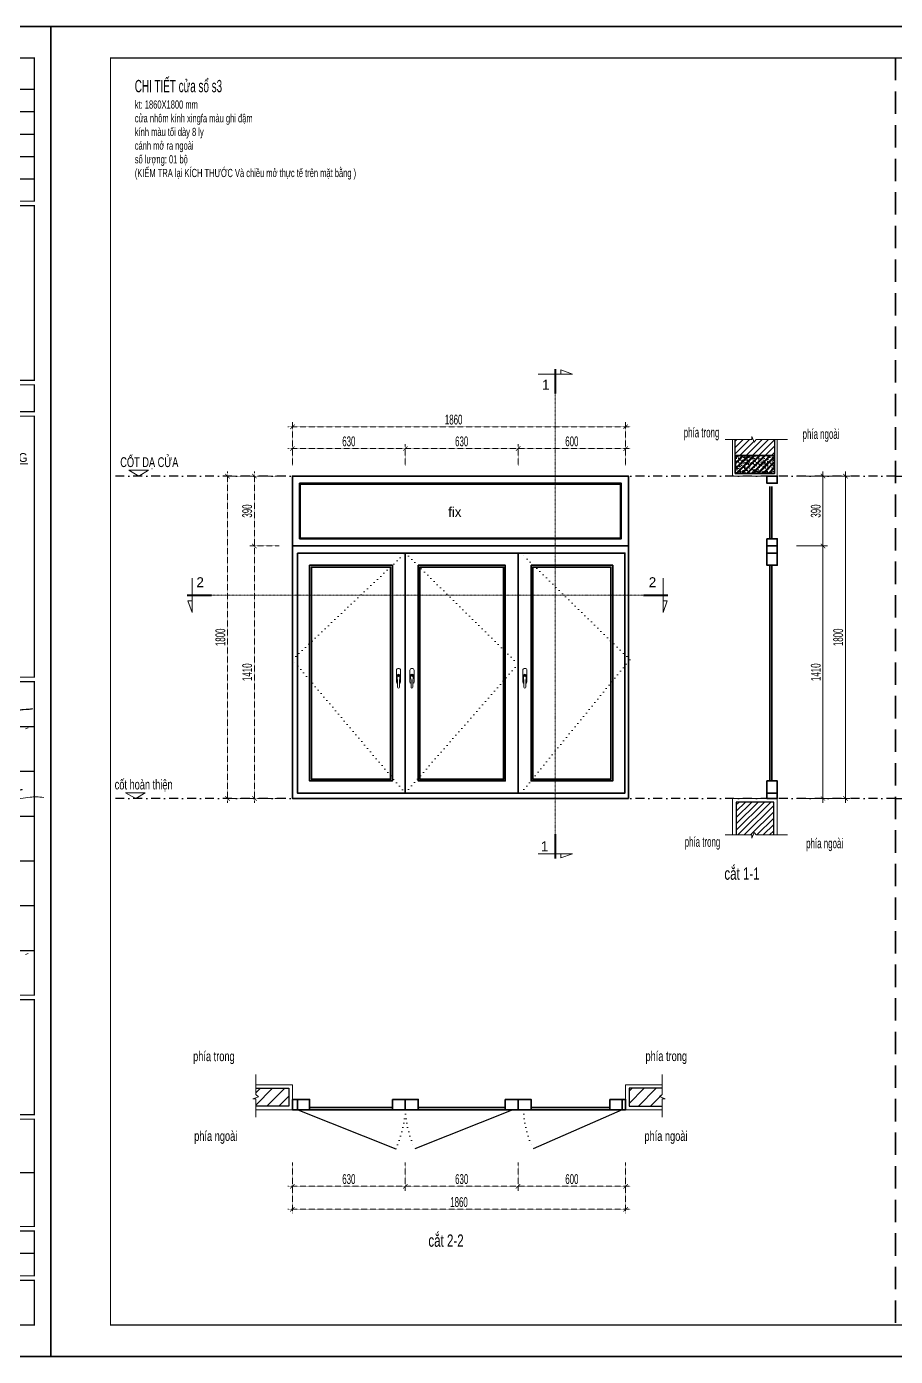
# Model space of a CAD drawing. Header units: inches. Extents: x 274208 to 641690, y -81912 to 129129.
# Drawn here: x 538337 to 543187, y 19702 to 27127 of the extents above; entities that cross this region are included whole.
import ezdxf
from ezdxf.enums import TextEntityAlignment as Align

# ---------------------------------------------------------------- set-up
doc = ezdxf.new("R2010")
doc.units = ezdxf.units.IN
doc.header["$MEASUREMENT"] = 0
doc.header["$PDMODE"] = 3
for name, pattern in [('ACAD_ISO03W100', [30, 12, -18]), ('DASHDOT', [1, 0.5, -0.25, 0, -0.25]), ('DOT', [0.25, 0, -0.25]), ('HIDDEN', [0.375, 0.25, -0.125])]:
    doc.linetypes.add(name, pattern=pattern)
for name, color, linetype, lineweight in [('01.Cut', 255, 'Continuous', 35), ('04.Khuat', 250, 'HIDDEN', 18), ('05.Text', 253, 'Continuous', 18), ('06.betong', 2, 'Continuous', 35), ('08.Dim', 156, 'Continuous', 15), ('09.Hatch', 250, 'Continuous', 5), ('10.Text', 254, 'Continuous', 18), ('11.Khung bo', 32, 'Continuous', 50), ('12.Khung', 36, 'Continuous', 25), ('AUDIT_I_160217234026-0', 7, 'Continuous', 5), ('CA.cat 30', 30, 'Continuous', 35), ('CA.thay 145', 145, 'Continuous', 18), ('CCA - TUONG', 7, 'Continuous', 35), ('Kinh', 5, 'Continuous', 35), ('nep', 9, 'Continuous', 15), ('wall', 4, 'Continuous', 9)]:
    doc.layers.add(name, color=color, linetype=linetype, lineweight=lineweight)
doc.layers.add('Tpl_Bound', color=1, linetype='Continuous', plot=False)
doc.layers.add('TRUC', color=250, linetype='DASHDOT')
doc.styles.add('TT5_Text Dim', font='hoatbif.shx', dxfattribs={"width": 0.6})
doc.styles.add('VnAvantH', font='')
doc.styles.get('VnAvantH').set_extended_font_data('.VnAvantH')
doc.dimstyles.new('TT5_Dim 1-25', dxfattribs={"dimscale": 25, "dimtxt": 2.2, "dimasz": 1, "dimexe": 1, "dimexo": 0, "dimgap": 0.5, "dimtad": 1, "dimdec": 0, "dimzin": 0, "dimdsep": 46, "dimtxsty": 'TT5_Text Dim', "dimblk": 'ARCHTICK', "dimcen": 0, "dimdle": 1, "dimclrd": 256, "dimclre": 256, "dimclrt": 1, "dimadec": 0, "dimazin": 0, "dimtfac": 0.015, "dimtdec": 0, "dimtix": 1, "dimtmove": 2, "dimatfit": 3, "dimldrblk": 'DOT', "dimfxl": 1, "dimtolj": 1, "dimtzin": 0, "dimlwd": -1, "dimlwe": -1, "dimarcsym": 1})

# ---------------------------------------------------------------- blocks, each defined once
blk = doc.blocks.new('100')
at = {"layer": '05.Text', "color": 1}
for points in [[(1901016, -931923), (1901073, -931902), (1901073, -931902)], [(1901016, -936961), (1901073, -936940), (1901073, -936940)]]:
    blk.add_lwpolyline(points, dxfattribs=at)
blk.add_arc((1901175, -931477), 3.2, 294.4268, 78.1554, dxfattribs=at)
for points, knots in [([(1899973, -931202), (1899967, -931200), (1899954, -931196), (1899938, -931203), (1899921, -931213), (1899904, -931232), (1899888, -931254), (1899873, -931280), (1899858, -931304), (1899845, -931331), (1899823, -931367), (1899803, -931414), (1899787, -931444), (1899771, -931483), (1899770, -931436), (1899785, -931413), (1899815, -931393), (1899836, -931391), (1899852, -931395), (1899861, -931406), (1899863, -931422), (1899859, -931447), (1899853, -931471), (1899843, -931498), (1899835, -931518), (1899808, -931572), (1899849, -931495), (1899866, -931465), (1899879, -931439), (1899894, -931428), (1899907, -931427), (1899911, -931438), (1899910, -931450), (1899905, -931465), (1899898, -931484), (1899890, -931509), (1899883, -931532), (1899866, -931581), (1899892, -931515), (1899904, -931486), (1899917, -931461), (1899934, -931439), (1899958, -931433), (1899972, -931447), (1899973, -931464), (1899969, -931478), (1899965, -931493), (1899957, -931508), (1899946, -931551), (1899963, -931503), (1899974, -931480), (1899983, -931445), (1900000, -931421), (1900020, -931411), (1900038, -931414), (1900044, -931426), (1900043, -931438), (1900042, -931451), (1900040, -931464), (1900037, -931478), (1900033, -931488), (1900029, -931500), (1900023, -931514), (1900006, -931554), (1900039, -931496), (1900053, -931468), (1900076, -931426), (1900096, -931405), (1900119, -931393), (1900136, -931407), (1900135, -931429), (1900129, -931452), (1900118, -931473), (1900113, -931491), (1900104, -931504), (1900098, -931513), (1900083, -931522), (1900083, -931497), (1900082, -931479), (1900087, -931447), (1900090, -931412), (1900108, -931364), (1900141, -931301), (1900188, -931216), (1900258, -931142), (1900329, -931084), (1900391, -931029), (1900463, -930996), (1900528, -930964), (1900585, -930952), (1900634, -930954), (1900661, -930993), (1900653, -931044), (1900623, -931100), (1900584, -931174), (1900522, -931236), (1900461, -931308), (1900391, -931375), (1900300, -931445), (1900213, -931523), (1900118, -931599), (1900022, -931665), (1899919, -931736), (1899859, -931775), (1899777, -931844), (1899852, -931830), (1899893, -931817), (1899948, -931795), (1900035, -931760), (1900144, -931709), (1900291, -931663), (1900444, -931614), (1900591, -931565), (1900725, -931540), (1900843, -931517), (1900958, -931495), (1901071, -931492), (1901141, -931484), (1901176, -931480)], [0, 0, 0, 0, 19.742736, 37.133711, 51.551109, 77.355177, 111.043228, 134.8749, 168.044937, 195.531963, 223.83206, 296.579604, 334.006538, 354.862187, 374.114917, 422.887411, 452.068937, 474.719362, 486.70833, 499.788035, 516.471079, 533.408581, 573.712401, 591.872122, 617.766461, 649.305708, 711.400313, 744.882204, 779.031282, 791.720508, 801.10504, 810.905666, 823.841208, 837.146436, 855.839349, 886.372303, 913.743024, 937.882632, 993.135332, 1012.578644, 1046.559001, 1074.358066, 1094.38071, 1111.558876, 1125.489315, 1142.037403, 1155.384571, 1170.812574, 1201.849995, 1226.568972, 1266.374313, 1298.841021, 1330.027806, 1350.1848, 1365.448368, 1376.030322, 1387.990701, 1400.504845, 1415.805625, 1427.557431, 1441.212789, 1450.201596, 1464.583471, 1494.495999, 1521.199494, 1587.987784, 1627.792367, 1655.66996, 1679.533207, 1692.164413, 1714.474488, 1740.036894, 1764.968925, 1782.60841, 1796.472323, 1809.830826, 1819.292283, 1836.233739, 1857.253702, 1884.806496, 1928.743175, 1964.457309, 2034.976788, 2144.109914, 2252.814524, 2339.891273, 2418.018128, 2499.388796, 2576.721957, 2632.226097, 2677.858721, 2710.777511, 2760.683591, 2822.385174, 2904.062327, 3008.271093, 3084.765208, 3187.609521, 3297.787944, 3427.826967, 3540.554364, 3658.919114, 3783.110455, 3891.383702, 3938.835148, 3988.246142, 4029.992376, 4088.279873, 4157.519033, 4314.85278, 4446.156677, 4620.795453, 4796.781347, 4910.081883, 5030.401018, 5157.390076, 5260.768552, 5368.159844, 5368.159844, 5368.159844, 5368.159844]), ([(1899807, -931830), (1899808, -931830), (1899809, -931830), (1899811, -931830), (1899812, -931830), (1899815, -931830), (1899816, -931830), (1899821, -931829), (1899824, -931829), (1899831, -931827), (1899835, -931827), (1899842, -931825), (1899845, -931825), (1899855, -931822), (1899860, -931821), (1899870, -931818), (1899875, -931816), (1899882, -931814), (1899884, -931813), (1899893, -931810), (1899900, -931807), (1899913, -931802), (1899920, -931800), (1899931, -931795), (1899935, -931793), (1899943, -931790), (1899946, -931789), (1899953, -931786), (1899956, -931785), (1899966, -931781), (1899972, -931778), (1899985, -931773), (1899991, -931771), (1900002, -931766), (1900006, -931765), (1900015, -931761), (1900019, -931759), (1900032, -931754), (1900040, -931750), (1900066, -931739), (1900083, -931731), (1900108, -931721), (1900116, -931717), (1900131, -931711), (1900137, -931709), (1900149, -931704), (1900154, -931702), (1900165, -931698), (1900170, -931696), (1900186, -931691), (1900197, -931687), (1900229, -931676), (1900250, -931670), (1900281, -931660), (1900290, -931657), (1900310, -931651), (1900319, -931647), (1900348, -931638), (1900367, -931632), (1900397, -931622), (1900407, -931619), (1900427, -931612), (1900437, -931609), (1900456, -931603), (1900465, -931600), (1900494, -931591), (1900513, -931584), (1900541, -931576), (1900550, -931573), (1900570, -931567), (1900581, -931565), (1900597, -931560), (1900603, -931559), (1900622, -931554), (1900634, -931551), (1900659, -931546), (1900671, -931544), (1900692, -931540), (1900701, -931538), (1900716, -931535), (1900723, -931534), (1900737, -931531), (1900744, -931530), (1900765, -931526), (1900779, -931523), (1900801, -931519), (1900809, -931518), (1900825, -931514), (1900833, -931513), (1900855, -931509), (1900870, -931506), (1900892, -931502), (1900900, -931501), (1900923, -931497), (1900939, -931494), (1900958, -931492), (1900962, -931492), (1900971, -931491), (1900975, -931490), (1900987, -931489), (1900995, -931489), (1901020, -931487), (1901037, -931486), (1901058, -931485), (1901063, -931485), (1901074, -931484), (1901080, -931484), (1901093, -931483), (1901099, -931482), (1901118, -931480), (1901130, -931479), (1901154, -931477), (1901165, -931475), (1901176, -931474)], [20.328887, 20.328887, 20.328887, 20.328887, 20.34966, 20.34966, 20.370433, 20.370433, 20.391207, 20.391207, 20.434161, 20.434161, 20.477115, 20.477115, 20.520069, 20.520069, 20.602897, 20.602897, 20.685725, 20.685725, 20.73073, 20.73073, 20.841809, 20.841809, 20.952889, 20.952889, 21.022543, 21.022543, 21.07671, 21.07671, 21.130876, 21.130876, 21.239209, 21.239209, 21.346164, 21.346164, 21.41774, 21.41774, 21.489317, 21.489317, 21.632469, 21.632469, 21.918775, 21.918775, 22.055033, 22.055033, 22.161922, 22.161922, 22.248189, 22.248189, 22.334455, 22.334455, 22.506988, 22.506988, 22.852054, 22.852054, 23.007369, 23.007369, 23.162684, 23.162684, 23.473314, 23.473314, 23.645655, 23.645655, 23.799507, 23.799507, 23.953358, 23.953358, 24.261061, 24.261061, 24.408804, 24.408804, 24.575973, 24.575973, 24.672801, 24.672801, 24.866458, 24.866458, 25.060115, 25.060115, 25.196763, 25.196763, 25.305273, 25.305273, 25.413783, 25.413783, 25.630804, 25.630804, 25.76457, 25.76457, 25.881574, 25.881574, 26.112213, 26.112213, 26.23287, 26.23287, 26.474182, 26.474182, 26.537592, 26.537592, 26.601002, 26.601002, 26.727823, 26.727823, 26.981464, 26.981464, 27.056988, 27.056988, 27.154575, 27.154575, 27.252161, 27.252161, 27.447334, 27.447334, 27.617006, 27.617006, 27.617006, 27.617006]), ([(1900027, -933500), (1900028, -933495), (1900029, -933475), (1900010, -933522), (1900041, -933557), (1900095, -933511), (1900154, -933461), (1900222, -933393), (1900280, -933312), (1900318, -933248), (1900355, -933202), (1900345, -933163), (1900297, -933190), (1900265, -933226), (1900221, -933280), (1900168, -933361), (1900108, -933445), (1900075, -933539), (1900057, -933597), (1900065, -933630), (1900077, -933654), (1900123, -933629), (1900176, -933586), (1900391, -933344), (1900537, -933217), (1900787, -932865), (1900665, -932986), (1900598, -933094), (1900494, -933261), (1900413, -933391), (1900396, -933454), (1900395, -933492), (1900470, -933407), (1900493, -933365), (1900645, -933168), (1900543, -933294), (1900513, -933336), (1900502, -933367), (1900498, -933393), (1900534, -933398), (1900569, -933370), (1900603, -933334), (1900678, -933245), (1900567, -933315), (1900453, -933362), (1900586, -933347), (1900655, -933323), (1900766, -933306), (1900830, -933287), (1900975, -933278), (1900875, -933295), (1900785, -933350), (1900604, -933442), (1900351, -933549), (1899955, -933689), (1899652, -933774), (1899240, -933977), (1899913, -933722), (1900222, -933624), (1900688, -933511), (1901024, -933457), (1901268, -933437), (1901368, -933451), (1901426, -933459)], [0, 0, 0, 0, 13.001549, 45.182046, 75.147666, 135.108377, 209.641321, 330.219786, 413.431736, 506.039568, 562.398795, 572.463919, 614.687261, 666.540181, 742.379066, 813.202468, 960.332922, 1047.085289, 1116.051756, 1131.302675, 1149.586427, 1184.79628, 1250.847983, 1377.568732, 2101.569807, 2168.068812, 2267.843813, 2387.363722, 2649.028258, 2817.08725, 2833.831444, 2854.618351, 2901.709158, 3027.903615, 3176.185809, 3269.626432, 3330.368571, 3346.796885, 3372.809813, 3391.190007, 3437.370987, 3499.325704, 3566.136718, 3664.560559, 3739.363206, 3816.79641, 3907.070556, 4014.590981, 4111.202593, 4196.764677, 4225.616608, 4342.07839, 4556.167365, 4806.734713, 5180.847788, 5782.871818, 5867.791252, 6344.624172, 6742.186194, 7236.015034, 7661.393477, 7790.355718, 7964.394921, 7964.394921, 7964.394921, 7964.394921])]:
    blk.add_open_spline(points, degree=3, knots=knots, dxfattribs=at)
at = {"layer": '11.Khung bo', "const_width": 26.7}
for points in [[(1860913, -945240), (1860913, -916940), (1896063, -916940), (1896063, -945240)], [(1896213, -920140), (1896213, -916940), (1901213, -916940), (1901213, -920140)], [(1896213, -924140), (1901213, -924140), (1901213, -920240), (1896213, -920240)], [(1896213, -924840), (1901213, -924840), (1901213, -924240), (1896213, -924240)], [(1896213, -930771), (1901213, -930771), (1901213, -924940), (1896213, -924940)], [(1896213, -937871), (1901213, -937871), (1901213, -930871), (1896213, -930871)], [(1896213, -940540), (1901213, -940540), (1901213, -937971), (1896213, -937971)], [(1896213, -943040), (1901213, -943040), (1901213, -940640), (1896213, -940640)], [(1896213, -944140), (1901213, -944140), (1901213, -943140), (1896213, -943140)], [(1896213, -945240), (1901213, -945240), (1901213, -944240), (1896213, -944240)]]:
    blk.add_lwpolyline(points, close=True, dxfattribs=at)
at = {"layer": '12.Khung'}
for p, q in [((1896213, -917640), (1901213, -917640)), ((1896213, -918140), (1901213, -918140)), ((1896213, -918640), (1901213, -918640)), ((1896213, -919140), (1901213, -919140)), ((1896213, -919640), (1901213, -919640)), ((1896213, -931871), (1901213, -931871)), ((1896213, -932871), (1901213, -932871)), ((1896213, -933871), (1901213, -933871)), ((1896213, -934871), (1901213, -934871)), ((1896213, -935871), (1901213, -935871)), ((1896213, -936871), (1901213, -936871)), ((1901213, -941840), (1896213, -941840)), ((1901213, -943640), (1896213, -943640))]:
    blk.add_line(p, q, dxfattribs=at)
at = {"layer": '12.Khung', "color": 1}
blk.add_lwpolyline([(1901579, -945940), (1901579, -916240), (1859580, -916240), (1859580, -945940)], close=True, dxfattribs=at)
at = {"layer": '05.Text', "style": 'VnAvantH'}
blk.add_text('%%Uc«ng ty cp thiÕt kÕ vµ thi c«ng', height=198, dxfattribs=at).set_placement((1898711, -925964), align=Align.CENTER)
blk = doc.blocks.new('vet cat')
at = {"layer": 'CA.cat 30', "const_width": 50}
blk.add_lwpolyline([(-82592, -188552), (-81976, -188552)], dxfattribs=at)
at = {"layer": 'CA.thay 145'}
blk.add_line((-82574, -188411), (-82469, -188411), dxfattribs=at)
blk.add_lwpolyline([(-82469, -188983), (-82469, -188122), (-82574, -188411)], dxfattribs=at)
blk = doc.blocks.new('_ARCHTICK')
at = {"color": 0, "linetype": 'ByBlock', "const_width": 0.15}
blk.add_lwpolyline([(-0.5, -0.5), (0.5, 0.5)], dxfattribs=at)
blk = doc.blocks.new('*D974')
at = {"layer": '08.Dim', "linetype": 'HIDDEN', "transparency": 16777216}
for p, q in [((539795.6, 24771.1), (540475.6, 24771.1)), ((539820.6, 24674.7), (539820.6, 24796.1)), ((540450.6, 24674.7), (540450.6, 24796.1))]:
    blk.add_line(p, q, dxfattribs=at)
at = {"layer": 'Defpoints', "color": 0, "linetype": 'HIDDEN', "transparency": 16777216}
for p in [(540450.6, 24771.1), (539820.6, 24674.7), (540450.6, 24674.7)]:
    blk.add_point(p, dxfattribs=at)
at = {"layer": '08.Dim', "linetype": 'HIDDEN', "transparency": 16777216, "xscale": 25, "yscale": 25, "zscale": 25, "rotation": 180}
blk.add_blockref('_ARCHTICK', (539820.6, 24771.1), dxfattribs=at)
at = {"layer": '08.Dim', "linetype": 'HIDDEN', "transparency": 16777216, "xscale": 25, "yscale": 25, "zscale": 25}
blk.add_blockref('_ARCHTICK', (540450.6, 24771.1), dxfattribs=at)
at = {"layer": '08.Dim', "color": 1, "linetype": 'HIDDEN', "transparency": 16777216, "insert": (540135.6, 24811.1), "char_height": 55, "attachment_point": 5, "style": 'TT5_Text Dim'}
blk.add_mtext('\\A1;630', dxfattribs=at)
blk = doc.blocks.new('_DOT')
at = {"color": 1, "linetype": 'ByBlock'}
blk.add_line((-0.5, 0), (-1, 0), dxfattribs=at)
at = {"color": 1, "linetype": 'ByBlock', "const_width": 0.5}
blk.add_lwpolyline([(-0.25, 0, 1), (0.25, 0, 1)], format="xyb", close=True, dxfattribs=at)
blk = doc.blocks.new('*D975')
at = {"layer": '08.Dim', "linetype": 'HIDDEN', "transparency": 16777216}
for p, q in [((540425.6, 24771.1), (541105.6, 24771.1)), ((540450.6, 24674.7), (540450.6, 24796.1)), ((541080.6, 24674.7), (541080.6, 24796.1))]:
    blk.add_line(p, q, dxfattribs=at)
at = {"layer": 'Defpoints', "color": 0, "linetype": 'HIDDEN', "transparency": 16777216}
for p in [(541080.6, 24771.1), (540450.6, 24674.7), (541080.6, 24674.7)]:
    blk.add_point(p, dxfattribs=at)
at = {"layer": '08.Dim', "linetype": 'HIDDEN', "transparency": 16777216, "xscale": 25, "yscale": 25, "zscale": 25, "rotation": 180}
blk.add_blockref('_ARCHTICK', (540450.6, 24771.1), dxfattribs=at)
at = {"layer": '08.Dim', "linetype": 'HIDDEN', "transparency": 16777216, "xscale": 25, "yscale": 25, "zscale": 25}
blk.add_blockref('_ARCHTICK', (541080.6, 24771.1), dxfattribs=at)
at = {"layer": '08.Dim', "color": 1, "linetype": 'HIDDEN', "transparency": 16777216, "insert": (540765.6, 24811.1), "char_height": 55, "attachment_point": 5, "style": 'TT5_Text Dim'}
blk.add_mtext('\\A1;630', dxfattribs=at)
blk = doc.blocks.new('*D976')
at = {"layer": '08.Dim', "linetype": 'HIDDEN', "transparency": 16777216}
for p, q in [((539795.6, 24892.8), (541705.6, 24892.8)), ((539820.6, 24674.7), (539820.6, 24917.8)), ((541680.6, 24674.7), (541680.6, 24917.8))]:
    blk.add_line(p, q, dxfattribs=at)
at = {"layer": 'Defpoints', "color": 0, "linetype": 'HIDDEN', "transparency": 16777216}
for p in [(541680.6, 24892.8), (539820.6, 24674.7), (541680.6, 24674.7)]:
    blk.add_point(p, dxfattribs=at)
at = {"layer": '08.Dim', "linetype": 'HIDDEN', "transparency": 16777216, "xscale": 25, "yscale": 25, "zscale": 25, "rotation": 180}
blk.add_blockref('_ARCHTICK', (539820.6, 24892.8), dxfattribs=at)
at = {"layer": '08.Dim', "linetype": 'HIDDEN', "transparency": 16777216, "xscale": 25, "yscale": 25, "zscale": 25}
blk.add_blockref('_ARCHTICK', (541680.6, 24892.8), dxfattribs=at)
at = {"layer": '08.Dim', "color": 1, "linetype": 'HIDDEN', "transparency": 16777216, "insert": (540720.6, 24932.8), "char_height": 55, "attachment_point": 5, "style": 'TT5_Text Dim'}
blk.add_mtext('\\A1;1860', dxfattribs=at)
blk = doc.blocks.new('*D977')
at = {"layer": '08.Dim', "linetype": 'HIDDEN', "transparency": 16777216}
for p, q in [((539746.3, 24617.3), (539583.3, 24617.3)), ((539608.3, 24642.3), (539608.3, 24202.3)), ((539746.3, 24227.3), (539583.3, 24227.3))]:
    blk.add_line(p, q, dxfattribs=at)
at = {"layer": 'Defpoints', "color": 0, "linetype": 'HIDDEN', "transparency": 16777216}
for p in [(539746.3, 24617.3), (539608.3, 24227.3), (539746.3, 24227.3)]:
    blk.add_point(p, dxfattribs=at)
at = {"layer": '08.Dim', "linetype": 'HIDDEN', "transparency": 16777216, "xscale": 25, "yscale": 25, "zscale": 25}
for p, rotation in [((539608.3, 24617.3), 90), ((539608.3, 24227.3), 270)]:
    blk.add_blockref('_ARCHTICK', p, dxfattribs=dict(at, rotation=rotation))
at = {"layer": '08.Dim', "color": 1, "linetype": 'HIDDEN', "transparency": 16777216, "insert": (539568.3, 24422.3), "char_height": 55, "attachment_point": 5, "rotation": 90, "style": 'TT5_Text Dim'}
blk.add_mtext('\\A1;390', dxfattribs=at)
blk = doc.blocks.new('*D978')
at = {"layer": '08.Dim', "linetype": 'HIDDEN', "transparency": 16777216}
for p, q in [((539746.3, 24227.3), (539583.3, 24227.3)), ((539608.3, 24252.3), (539608.3, 22792.4)), ((539746.3, 22817.4), (539583.3, 22817.4))]:
    blk.add_line(p, q, dxfattribs=at)
at = {"layer": 'Defpoints', "color": 0, "linetype": 'HIDDEN', "transparency": 16777216}
for p in [(539746.3, 24227.3), (539608.3, 22817.4), (539746.3, 22817.4)]:
    blk.add_point(p, dxfattribs=at)
at = {"layer": '08.Dim', "linetype": 'HIDDEN', "transparency": 16777216, "xscale": 25, "yscale": 25, "zscale": 25}
for p, rotation in [((539608.3, 24227.3), 90), ((539608.3, 22817.4), 270)]:
    blk.add_blockref('_ARCHTICK', p, dxfattribs=dict(at, rotation=rotation))
at = {"layer": '08.Dim', "color": 1, "linetype": 'HIDDEN', "transparency": 16777216, "insert": (539568.3, 23522.4), "char_height": 55, "attachment_point": 5, "rotation": 90, "style": 'TT5_Text Dim'}
blk.add_mtext('\\A1;1410', dxfattribs=at)
blk = doc.blocks.new('*D979')
at = {"layer": '08.Dim', "linetype": 'HIDDEN', "transparency": 16777216}
for p, q in [((539746.3, 24617.3), (539433.7, 24617.3)), ((539458.7, 24642.3), (539458.7, 22792.4)), ((539746.3, 22817.4), (539433.7, 22817.4))]:
    blk.add_line(p, q, dxfattribs=at)
at = {"layer": 'Defpoints', "color": 0, "linetype": 'HIDDEN', "transparency": 16777216}
for p in [(539746.3, 24617.3), (539458.7, 22817.4), (539746.3, 22817.4)]:
    blk.add_point(p, dxfattribs=at)
at = {"layer": '08.Dim', "linetype": 'HIDDEN', "transparency": 16777216, "xscale": 25, "yscale": 25, "zscale": 25}
for p, rotation in [((539458.7, 24617.3), 90), ((539458.7, 22817.4), 270)]:
    blk.add_blockref('_ARCHTICK', p, dxfattribs=dict(at, rotation=rotation))
at = {"layer": '08.Dim', "color": 1, "linetype": 'HIDDEN', "transparency": 16777216, "insert": (539418.7, 23717.4), "char_height": 55, "attachment_point": 5, "rotation": 90, "style": 'TT5_Text Dim'}
blk.add_mtext('\\A1;1800', dxfattribs=at)
blk = doc.blocks.new('*D980')
at = {"layer": '08.Dim', "linetype": 'HIDDEN', "transparency": 16777216}
for p, q in [((541055.6, 24771.1), (541705.6, 24771.1)), ((541080.6, 24674.7), (541080.6, 24796.1)), ((541680.6, 24674.7), (541680.6, 24796.1))]:
    blk.add_line(p, q, dxfattribs=at)
at = {"layer": 'Defpoints', "color": 0, "linetype": 'HIDDEN', "transparency": 16777216}
for p in [(541680.6, 24771.1), (541080.6, 24674.7), (541680.6, 24674.7)]:
    blk.add_point(p, dxfattribs=at)
at = {"layer": '08.Dim', "linetype": 'HIDDEN', "transparency": 16777216, "xscale": 25, "yscale": 25, "zscale": 25, "rotation": 180}
blk.add_blockref('_ARCHTICK', (541080.6, 24771.1), dxfattribs=at)
at = {"layer": '08.Dim', "linetype": 'HIDDEN', "transparency": 16777216, "xscale": 25, "yscale": 25, "zscale": 25}
blk.add_blockref('_ARCHTICK', (541680.6, 24771.1), dxfattribs=at)
at = {"layer": '08.Dim', "color": 1, "linetype": 'HIDDEN', "transparency": 16777216, "insert": (541380.6, 24811.1), "char_height": 55, "attachment_point": 5, "style": 'TT5_Text Dim'}
blk.add_mtext('\\A1;600', dxfattribs=at)
blk = doc.blocks.new('*D981')
at = {"layer": '08.Dim', "transparency": 16777216}
for p, q in [((542635, 24617.3), (542807.4, 24617.3)), ((542782.4, 24642.3), (542782.4, 24202.3)), ((542635, 24227.3), (542807.4, 24227.3))]:
    blk.add_line(p, q, dxfattribs=at)
at = {"layer": 'Defpoints', "color": 0, "transparency": 16777216}
for p in [(542635, 24617.3), (542635, 24227.3), (542782.4, 24227.3)]:
    blk.add_point(p, dxfattribs=at)
at = {"layer": '08.Dim', "transparency": 16777216, "xscale": 25, "yscale": 25, "zscale": 25}
for p, rotation in [((542782.4, 24617.3), 90), ((542782.4, 24227.3), 270)]:
    blk.add_blockref('_ARCHTICK', p, dxfattribs=dict(at, rotation=rotation))
at = {"layer": '08.Dim', "color": 1, "transparency": 16777216, "insert": (542742.4, 24422.3), "char_height": 55, "attachment_point": 5, "rotation": 90, "style": 'TT5_Text Dim'}
blk.add_mtext('\\A1;390', dxfattribs=at)
blk = doc.blocks.new('*D982')
at = {"layer": '08.Dim', "transparency": 16777216}
for p, q in [((542635, 24227.3), (542807.4, 24227.3)), ((542782.4, 24252.3), (542782.4, 22792.4)), ((542635, 22817.4), (542807.4, 22817.4))]:
    blk.add_line(p, q, dxfattribs=at)
at = {"layer": 'Defpoints', "color": 0, "transparency": 16777216}
for p in [(542635, 24227.3), (542635, 22817.4), (542782.4, 22817.4)]:
    blk.add_point(p, dxfattribs=at)
at = {"layer": '08.Dim', "transparency": 16777216, "xscale": 25, "yscale": 25, "zscale": 25}
for p, rotation in [((542782.4, 24227.3), 90), ((542782.4, 22817.4), 270)]:
    blk.add_blockref('_ARCHTICK', p, dxfattribs=dict(at, rotation=rotation))
at = {"layer": '08.Dim', "color": 1, "transparency": 16777216, "insert": (542742.4, 23522.4), "char_height": 55, "attachment_point": 5, "rotation": 90, "style": 'TT5_Text Dim'}
blk.add_mtext('\\A1;1410', dxfattribs=at)
blk = doc.blocks.new('*D983')
at = {"layer": '08.Dim', "transparency": 16777216}
for p, q in [((542635, 24617.3), (542932.4, 24617.3)), ((542907.4, 24642.3), (542907.4, 22792.4)), ((542635, 22817.4), (542932.4, 22817.4))]:
    blk.add_line(p, q, dxfattribs=at)
at = {"layer": 'Defpoints', "color": 0, "transparency": 16777216}
for p in [(542635, 24617.3), (542635, 22817.4), (542907.4, 22817.4)]:
    blk.add_point(p, dxfattribs=at)
at = {"layer": '08.Dim', "transparency": 16777216, "xscale": 25, "yscale": 25, "zscale": 25}
for p, rotation in [((542907.4, 24617.3), 90), ((542907.4, 22817.4), 270)]:
    blk.add_blockref('_ARCHTICK', p, dxfattribs=dict(at, rotation=rotation))
at = {"layer": '08.Dim', "color": 1, "transparency": 16777216, "insert": (542867.4, 23717.4), "char_height": 55, "attachment_point": 5, "rotation": 90, "style": 'TT5_Text Dim'}
blk.add_mtext('\\A1;1800', dxfattribs=at)
blk = doc.blocks.new('*D984')
at = {"layer": '08.Dim', "linetype": 'HIDDEN', "transparency": 16777216}
for p, q in [((539820.6, 20784.2), (539820.6, 20627)), ((540450.6, 20784.2), (540450.6, 20627)), ((539795.6, 20652), (540475.6, 20652))]:
    blk.add_line(p, q, dxfattribs=at)
at = {"layer": 'Defpoints', "color": 0, "linetype": 'HIDDEN', "transparency": 16777216}
for p in [(539820.6, 20784.2), (540450.6, 20784.2), (540450.6, 20652)]:
    blk.add_point(p, dxfattribs=at)
at = {"layer": '08.Dim', "linetype": 'HIDDEN', "transparency": 16777216, "xscale": 25, "yscale": 25, "zscale": 25, "rotation": 180}
blk.add_blockref('_ARCHTICK', (539820.6, 20652), dxfattribs=at)
at = {"layer": '08.Dim', "linetype": 'HIDDEN', "transparency": 16777216, "xscale": 25, "yscale": 25, "zscale": 25}
blk.add_blockref('_ARCHTICK', (540450.6, 20652), dxfattribs=at)
at = {"layer": '08.Dim', "color": 1, "linetype": 'HIDDEN', "transparency": 16777216, "insert": (540135.6, 20692), "char_height": 55, "attachment_point": 5, "style": 'TT5_Text Dim'}
blk.add_mtext('\\A1;630', dxfattribs=at)
blk = doc.blocks.new('*D985')
at = {"layer": '08.Dim', "linetype": 'HIDDEN', "transparency": 16777216}
for p, q in [((540450.6, 20784.2), (540450.6, 20627)), ((541080.6, 20784.2), (541080.6, 20627)), ((540425.6, 20652), (541105.6, 20652))]:
    blk.add_line(p, q, dxfattribs=at)
at = {"layer": 'Defpoints', "color": 0, "linetype": 'HIDDEN', "transparency": 16777216}
for p in [(540450.6, 20784.2), (541080.6, 20784.2), (541080.6, 20652)]:
    blk.add_point(p, dxfattribs=at)
at = {"layer": '08.Dim', "linetype": 'HIDDEN', "transparency": 16777216, "xscale": 25, "yscale": 25, "zscale": 25, "rotation": 180}
blk.add_blockref('_ARCHTICK', (540450.6, 20652), dxfattribs=at)
at = {"layer": '08.Dim', "linetype": 'HIDDEN', "transparency": 16777216, "xscale": 25, "yscale": 25, "zscale": 25}
blk.add_blockref('_ARCHTICK', (541080.6, 20652), dxfattribs=at)
at = {"layer": '08.Dim', "color": 1, "linetype": 'HIDDEN', "transparency": 16777216, "insert": (540765.6, 20692), "char_height": 55, "attachment_point": 5, "style": 'TT5_Text Dim'}
blk.add_mtext('\\A1;630', dxfattribs=at)
blk = doc.blocks.new('*D986')
at = {"layer": '08.Dim', "linetype": 'HIDDEN', "transparency": 16777216}
for p, q in [((541080.6, 20784.2), (541080.6, 20627)), ((541680.6, 20784.2), (541680.6, 20627)), ((541055.6, 20652), (541705.6, 20652))]:
    blk.add_line(p, q, dxfattribs=at)
at = {"layer": 'Defpoints', "color": 0, "linetype": 'HIDDEN', "transparency": 16777216}
for p in [(541080.6, 20784.2), (541680.6, 20784.2), (541680.6, 20652)]:
    blk.add_point(p, dxfattribs=at)
at = {"layer": '08.Dim', "linetype": 'HIDDEN', "transparency": 16777216, "xscale": 25, "yscale": 25, "zscale": 25, "rotation": 180}
blk.add_blockref('_ARCHTICK', (541080.6, 20652), dxfattribs=at)
at = {"layer": '08.Dim', "linetype": 'HIDDEN', "transparency": 16777216, "xscale": 25, "yscale": 25, "zscale": 25}
blk.add_blockref('_ARCHTICK', (541680.6, 20652), dxfattribs=at)
at = {"layer": '08.Dim', "color": 1, "linetype": 'HIDDEN', "transparency": 16777216, "insert": (541380.6, 20692), "char_height": 55, "attachment_point": 5, "style": 'TT5_Text Dim'}
blk.add_mtext('\\A1;600', dxfattribs=at)
blk = doc.blocks.new('*D987')
at = {"layer": '08.Dim', "linetype": 'HIDDEN', "transparency": 16777216}
for p, q in [((539820.6, 20784.2), (539820.6, 20498.7)), ((541680.6, 20784.2), (541680.6, 20498.7)), ((539795.6, 20523.7), (541705.6, 20523.7))]:
    blk.add_line(p, q, dxfattribs=at)
at = {"layer": 'Defpoints', "color": 0, "linetype": 'HIDDEN', "transparency": 16777216}
for p in [(539820.6, 20784.2), (541680.6, 20784.2), (541680.6, 20523.7)]:
    blk.add_point(p, dxfattribs=at)
at = {"layer": '08.Dim', "linetype": 'HIDDEN', "transparency": 16777216, "xscale": 25, "yscale": 25, "zscale": 25, "rotation": 180}
blk.add_blockref('_ARCHTICK', (539820.6, 20523.7), dxfattribs=at)
at = {"layer": '08.Dim', "linetype": 'HIDDEN', "transparency": 16777216, "xscale": 25, "yscale": 25, "zscale": 25}
blk.add_blockref('_ARCHTICK', (541680.6, 20523.7), dxfattribs=at)
at = {"layer": '08.Dim', "color": 1, "linetype": 'HIDDEN', "transparency": 16777216, "insert": (540750.6, 20563.7), "char_height": 55, "attachment_point": 5, "style": 'TT5_Text Dim'}
blk.add_mtext('\\A1;1860', dxfattribs=at)

msp = doc.modelspace()

# ---------------------------------------------------------------- hatches: boundary and pattern name
at = {"layer": '09.Hatch', "ltscale": 0.5}
h = msp.add_hatch(dxfattribs=at)
h.set_pattern_fill('ANSI31', color=256, scale=200, angle=90, style=0)
h.set_pattern_definition([(225, (543092.075, 30384.427), (-17.67767, 17.67767), [])])
h.paths.add_polyline_path([(542292.4, 24732.3), (542292.4, 24821.1), (542385.9, 24821.1), (542385.9, 24839), (542398.3, 24806.7), (542410.1, 24821.1), (542512.4, 24821.1), (542512.4, 24732.3)])
at = {"layer": '09.Hatch'}
h = msp.add_hatch(dxfattribs=at)
h.set_pattern_fill('BTONG1', color=256, scale=5, double=1, pattern_type=2)
h.set_pattern_definition([(50, (331668.66, 138952.37), (35.863009, -3.1376067), [3.75, -41.25]), (355, (331668.66, 138952.37), (-6.9375667, 37.6096067), [3, -33]), (100.4514, (331671.65, 138952.11), (28.925469, 34.471977), [3.1870095, -35.0571056]), (46.1842, (331668.66, 138962.37), (53.3620524, -8.275951), [5.625, -61.875]), (96.6356, (331673.107, 138961.68), (46.733135, 48.705894), [4.780514, -52.58565]), (351.1842, (331668.66, 138962.37), (46.733097, 48.70593), [4.5, -49.5]), (21, (331673.66, 138959.87), (29.8453526, -20.1309445), [3.75, -41.25]), (326, (331673.66, 138959.87), (12.1657666, 36.257502), [3, -33]), (71.4514, (331676.147, 138958.193), (42.0111314, 16.126525), [3.1870095, -35.0571056]), (37.5, (331668.66, 138952.37), (0.6079928, 16.6446927), [0, -32.6, 0, -33.5, 0, -33.125]), (7.5, (331668.66, 138952.37), (13.1534769, 19.7205856), [0, -19.1, 0, -31.85, 0, -12.625]), (327.5, (331657.51, 138952.37), (26.6911218, -1.1277436), [0, -12.5, 0, -39, 0, -51.75]), (317.5, (331652.51, 138952.37), (29.1593085, 5.0052491), [0, -16.25, 0, -25.9, 0, -36.75]), (45, (331668.66, 138952.37), (-15.0260191, 15.0260191), []), (45, (331668.66, 138958.495), (-15.0260191, 15.0260191), [])])
h.paths.add_polyline_path([(542292.4, 24632.3), (542512.4, 24632.3), (542512.4, 24732.3), (542292.4, 24732.3)])
at = {"layer": '09.Hatch', "ltscale": 0.5}
h = msp.add_hatch(dxfattribs=at)
h.set_pattern_fill('ANSI31', color=256, scale=200, angle=90, style=0)
h.set_pattern_definition([(225, (543092.075, 30364.137), (-17.67767, 17.67767), [])])
h.paths.add_polyline_path([(542297.4, 22797.4), (542297.4, 22613.6), (542385.9, 22613.6), (542385.9, 22595.7), (542398.3, 22628), (542410.1, 22613.6), (542507.4, 22613.6), (542507.4, 22797.4)])
at = {"layer": '09.Hatch'}
h = msp.add_hatch(dxfattribs=at)
h.set_pattern_fill('ANSI31,_O', color=256, scale=15)
h.set_pattern_definition([(45, (390177.933, 193541.707), (-33.67596, 33.67596), [])])
h.paths.add_polyline_path([(539800.6, 21099.2), (539616.9, 21099.2), (539616.9, 21187.7), (539599, 21187.7), (539631.3, 21200), (539616.9, 21211.9), (539616.9, 21199.2), (539800.6, 21199.2)])
h = msp.add_hatch(dxfattribs=at)
h.set_pattern_fill('ANSI31,_O', color=256, scale=15)
h.set_pattern_definition([(45, (390837.933, 193541.707), (-33.67596, 33.67596), [])])
h.paths.add_polyline_path([(541700.6, 21099.2), (541884.4, 21099.2), (541884.4, 21187.7), (541902.3, 21187.7), (541870, 21200), (541884.4, 21211.9), (541884.4, 21199.2), (541700.6, 21199.2)])

# ---------------------------------------------------------------- linework, layer by layer
for p, q in [((539850.6, 21079.2), (540397.5, 20861.1)), ((541050.6, 21079.2), (540503.8, 20861.1)), ((541660.6, 21079.2), (541163.8, 20861.1))]:
    msp.add_line(p, q)
at = {"layer": '01.Cut'}
for p, q in [((540450.6, 24187.3), (540450.6, 22847.4)), ((541676.6, 24187.3), (541676.6, 22847.4))]:
    msp.add_line(p, q, dxfattribs=at)
for points in [[(539820.6, 24227.3), (541696.6, 24227.3), (541696.6, 24617.3), (539820.6, 24617.3)], [(539860.6, 24267.3), (541656.6, 24267.3), (541656.6, 24577.3), (539860.6, 24577.3)], [(542469.4, 24617.3), (542527.4, 24617.3), (542527.4, 24577.3), (542469.4, 24577.3)], [(539820.6, 24227.3), (541696.6, 24227.3), (541696.6, 22817.4), (539820.6, 22817.4)], [(542469.4, 24267.3), (542527.4, 24267.3), (542527.4, 24227.3), (542469.4, 24227.3)], [(542469.4, 24227.3), (542527.4, 24227.3), (542527.4, 24187.3), (542469.4, 24187.3)], [(539848.6, 24187.3), (541080.6, 24187.3), (541080.6, 22847.4), (539848.6, 22847.4)], [(541080.6, 24187.3), (541676.6, 24187.3), (541676.6, 22847.4), (541080.6, 22847.4)], [(542469.4, 24187.3), (542527.4, 24187.3), (542527.4, 24119.3), (542469.4, 24119.3)], [(539916.6, 24119.3), (540378.6, 24119.3), (540378.6, 22915.4), (539916.6, 22915.4)], [(540522.6, 24119.3), (541008.7, 24119.3), (541008.7, 22915.4), (540522.6, 22915.4)], [(541152.6, 24119.3), (541608.6, 24119.3), (541608.6, 22915.4), (541152.6, 22915.4)], [(542469.4, 22915.4), (542527.4, 22915.4), (542527.4, 22847.4), (542469.4, 22847.4)], [(542469.4, 22847.4), (542527.4, 22847.4), (542527.4, 22817.4), (542469.4, 22817.4)], [(539820.6, 21137.2), (539848.6, 21137.2), (539848.6, 21079.2), (539820.6, 21079.2)], [(539848.6, 21137.2), (539916.6, 21137.2), (539916.6, 21079.2), (539848.6, 21079.2)], [(540378.6, 21137.2), (540450.6, 21137.2), (540450.6, 21079.2), (540378.6, 21079.2)], [(540450.6, 21137.2), (540522.6, 21137.2), (540522.6, 21079.2), (540450.6, 21079.2)], [(541008.7, 21137.2), (541080.6, 21137.2), (541080.6, 21079.2), (541008.7, 21079.2)], [(541080.6, 21137.2), (541152.6, 21137.2), (541152.6, 21079.2), (541080.6, 21079.2)], [(541592.6, 21137.2), (541660.6, 21137.2), (541660.6, 21079.2), (541592.6, 21079.2)], [(541660.6, 21137.2), (541680.6, 21137.2), (541680.6, 21079.2), (541660.6, 21079.2)]]:
    msp.add_lwpolyline(points, close=True, dxfattribs=at)
at = {"layer": '04.Khuat', "linetype": 'DOT', "ltscale": 100}
for p, q in [((539820.6, 23592.4), (540450.6, 24187.3)), ((540450.6, 24187.3), (541080.6, 23567.4)), ((541704.6, 23592.4), (541096.6, 24187.3)), ((540450.6, 22847.4), (539820.6, 23592.4)), ((541080.6, 23567.4), (540450.6, 22847.4)), ((541096.6, 22847.4), (541704.6, 23592.4))]:
    msp.add_line(p, q, dxfattribs=at)
for centre, start, end in [((539870.8, 21105), 335.1485, 357.44689), ((541030.4, 21105), 182.55311, 204.8515), ((541690.4, 21105), 182.55311, 204.8515)]:
    msp.add_arc(centre, 580.4, start, end, dxfattribs=at)
at = {"layer": '05.Text'}
msp.add_lwpolyline([(538963.1, 24617.3), (539016.9, 24649.8), (538906.8, 24649.8)], close=True, dxfattribs=at)
at = {"layer": '06.betong'}
msp.add_lwpolyline([(542292.4, 24632.3), (542512.4, 24632.3), (542512.4, 24732.3), (542292.4, 24732.3)], close=True, dxfattribs=at)
at = {"layer": '08.Dim'}
for points in [[(539863.6, 24270.3), (541653.6, 24270.3), (541653.6, 24574.3), (539863.6, 24574.3)], [(539866.6, 24273.3), (541650.6, 24273.3), (541650.6, 24571.3), (539866.6, 24571.3)], [(539924.6, 24111.3), (540370.6, 24111.3), (540370.6, 22923.4), (539924.6, 22923.4)], [(539928.6, 24107.3), (540366.6, 24107.3), (540366.6, 22927.4), (539928.6, 22927.4)], [(540530.6, 24111.3), (541000.7, 24111.3), (541000.7, 22923.4), (540530.6, 22923.4)], [(540534.6, 24107.3), (540996.7, 24107.3), (540996.7, 22927.4), (540534.6, 22927.4)], [(541160.6, 24111.3), (541600.6, 24111.3), (541600.6, 22923.4), (541160.6, 22923.4)], [(541164.6, 24107.3), (541596.6, 24107.3), (541596.6, 22927.4), (541164.6, 22927.4)]]:
    msp.add_lwpolyline(points, close=True, dxfattribs=at)
at = {"layer": 'AUDIT_I_160217234026-0'}
msp.add_lwpolyline([(538945.7, 22817.4), (538999.5, 22849.9), (538889.4, 22849.9)], close=True, dxfattribs=at)
at = {"layer": 'CA.thay 145', "color": 1, "linetype": 'ACAD_ISO03W100', "ltscale": 0.005}
for p, q in [((541287.7, 25078), (541287.7, 22600.1)), ((541800, 23951.9), (539349.7, 23951.9))]:
    msp.add_line(p, q, dxfattribs=at)
at = {"layer": 'CCA - TUONG', "color": 6, "linetype": 'HIDDEN', "ltscale": 500}
msp.add_lwpolyline([(543186.5, 26952.3), (543186.5, 19877.4)], dxfattribs=at)
at = {"layer": 'Kinh', "ltscale": 0.5}
for p, q in [((542485.4, 24560.3), (542485.4, 24267.3)), ((542497.4, 24560.3), (542497.4, 24267.3)), ((542485.4, 24119.3), (542485.4, 22915.4)), ((542497.4, 24119.3), (542497.4, 22915.4)), ((540378.6, 21091.2), (539916.6, 21091.2)), ((540522.6, 21091.2), (541008.7, 21091.2)), ((541592.6, 21091.2), (541152.6, 21091.2)), ((540378.6, 21079.2), (539916.6, 21079.2)), ((540522.6, 21079.2), (541008.7, 21079.2)), ((541592.6, 21079.2), (541152.6, 21079.2))]:
    msp.add_line(p, q, dxfattribs=at)
at = {"layer": 'nep', "ltscale": 0.5}
for p, q in [((540405.5, 23501), (540405.5, 23487)), ((540405.7, 23486.3), (540407.6, 23482.6)), ((540407.7, 23482), (540407.7, 23439.5)), ((540418.1, 23482), (540418.1, 23439.5)), ((540420.2, 23486.3), (540418.3, 23482.6)), ((540420.3, 23501), (540420.3, 23487)), ((540480.7, 23501), (540480.7, 23487)), ((540480.8, 23486.3), (540482.7, 23482.6)), ((540482.9, 23482), (540482.9, 23439.5)), ((540493.3, 23482), (540493.3, 23439.5)), ((540495.3, 23486.3), (540493.4, 23482.6)), ((540495.5, 23501), (540495.5, 23487)), ((541110.9, 23501), (541110.9, 23487)), ((541111, 23486.3), (541112.9, 23482.6)), ((541113.1, 23482), (541113.1, 23439.5)), ((541123.5, 23482), (541123.5, 23439.5)), ((541125.5, 23486.3), (541123.6, 23482.6)), ((541125.7, 23501), (541125.7, 23487))]:
    msp.add_line(p, q, dxfattribs=at)
for points in [[(542236, 24821.1), (542385.9, 24821.1), (542385.9, 24839), (542398.3, 24806.7), (542410.1, 24821.1), (542584.2, 24821.1)], [(540401.4, 23493.6), (540401.4, 23532.4)], [(540401.4, 23469.6), (540401.4, 23493.6)], [(540424.4, 23532.4), (540424.4, 23469.6)], [(540476.6, 23493.6), (540476.6, 23532.4)], [(540476.6, 23469.6), (540476.6, 23493.6)], [(540499.6, 23532.4), (540499.6, 23469.6)], [(541106.8, 23532.4), (541106.8, 23469.6)], [(541129.8, 23493.6), (541129.8, 23532.4)], [(541129.8, 23469.6), (541129.8, 23493.6)], [(542236, 22613.6), (542385.9, 22613.6), (542385.9, 22595.7), (542398.3, 22628), (542410.1, 22613.6), (542584.2, 22613.6)], [(539616.9, 21037.8), (539616.9, 21140.1), (539599, 21140.1), (539631.3, 21152.5), (539616.9, 21164.3), (539616.9, 21276)], [(541884.4, 21037.8), (541884.4, 21140.7), (541902.3, 21140.7), (541870, 21153), (541884.4, 21164.9), (541884.4, 21276)]]:
    msp.add_lwpolyline(points, dxfattribs=at)
at = {"layer": 'nep'}
for points in [[(542277.4, 24821.1), (542277.4, 24617.3), (542527.4, 24617.3), (542527.4, 24821.1)], [(542277.4, 22613.6), (542277.4, 22817.4), (542527.4, 22817.4), (542527.4, 22613.6)], [(539616.9, 21079.2), (539820.6, 21079.2), (539820.6, 21219.2), (539616.9, 21219.2)], [(541884.4, 21079.2), (541680.6, 21079.2), (541680.6, 21219.2), (541884.4, 21219.2)]]:
    msp.add_lwpolyline(points, dxfattribs=at)
at = {"layer": 'nep', "ltscale": 0.5}
for centre in [(540412.9, 23501), (540488.1, 23501), (541118.3, 23501)]:
    msp.add_circle(centre, 2.09, dxfattribs=at)
for centre, radius, start, end in [((540412.9, 23532.4), 11.5, 0, 180), ((540488.1, 23532.4), 11.5, 0, 180), ((541118.3, 23532.4), 11.5, 0, 180), ((540412.9, 23469.6), 11.5, 180, 243.1549), ((540412.9, 23501), 9.92, 318.25899, 221.74101), ((540412.9, 23501), 7.4, 0, 180), ((540407, 23487), 1.43, 180, 207.19267), ((540412.9, 23501), 9.92, 318.25899, 131.74101), ((540406.3, 23482), 1.43, 0, 27.19267), ((540419.6, 23482), 1.43, 152.80733, 180), ((540412.9, 23469.6), 11.5, 296.8451, 0), ((540418.9, 23487), 1.43, 332.80733, 0), ((540488.1, 23469.6), 11.5, 180, 243.1549), ((540488.1, 23501), 9.92, 318.25899, 221.74101), ((540488.1, 23501), 7.4, 0, 180), ((540482.1, 23487), 1.43, 180, 207.19267), ((540488.1, 23501), 9.92, 318.25899, 131.74101), ((540481.4, 23482), 1.43, 0, 27.19267), ((540494.7, 23482), 1.43, 152.80733, 180), ((540488.1, 23469.6), 11.5, 296.8451, 0), ((540494, 23487), 1.43, 332.80733, 0), ((541118.3, 23469.6), 11.5, 180, 243.1549), ((541118.3, 23501), 9.92, 48.25899, 221.74101), ((541118.3, 23501), 9.92, 318.25899, 221.74101), ((541118.3, 23501), 7.4, 0, 180), ((541112.3, 23487), 1.43, 180, 207.19267), ((541111.6, 23482), 1.43, 0, 27.19267), ((541124.9, 23482), 1.43, 152.80733, 180), ((541118.3, 23469.6), 11.5, 296.8451, 0), ((541124.2, 23487), 1.43, 332.80733, 0), ((540412.9, 23439.5), 5.2, 180, 0), ((540488.1, 23439.5), 5.2, 180, 0), ((541118.3, 23439.5), 5.2, 180, 0)]:
    msp.add_arc(centre, radius, start, end, dxfattribs=at)
at = {"layer": 'Tpl_Bound', "color": 1}
for points in [[(527971.6, 19702.4), (527971.6, 27127.3), (538471.5, 27127.3), (538471.5, 19702.4)], [(538471.5, 19702.4), (538471.5, 27127.3), (548971.4, 27127.3), (548971.4, 19702.4)]]:
    msp.add_lwpolyline(points, close=True, dxfattribs=at)
at = {"layer": 'TRUC', "ltscale": 100}
for p, q in [((543186.5, 24617.3), (538804.9, 24617.3)), ((543186.5, 22817.4), (538804.9, 22817.4))]:
    msp.add_line(p, q, dxfattribs=at)
for points in [[(543186.5, 24617.3), (547580.3, 24617.3)], [(543186.5, 22817.4), (547580.3, 22817.4)]]:
    msp.add_lwpolyline(points, dxfattribs=at)
at = {"layer": 'wall', "color": 0, "lineweight": 30}
for points in [[(542512.4, 24821.1), (542512.4, 24732.3), (542292.4, 24732.3), (542292.4, 24821.1)], [(542507.4, 22613.6), (542507.4, 22797.4), (542297.4, 22797.4), (542297.4, 22613.6)], [(539616.9, 21199.2), (539800.6, 21199.2), (539800.6, 21099.2), (539616.9, 21099.2)], [(541884.4, 21199.2), (541700.6, 21199.2), (541700.6, 21099.2), (541884.4, 21099.2)]]:
    msp.add_lwpolyline(points, dxfattribs=at)

# ---------------------------------------------------------------- block references
at = {"layer": '05.Text', "xscale": 0.25, "yscale": 0.25, "zscale": 0.25}
for p in [(63076.7, 256187.3), (73576.6, 256187.3)]:
    msp.add_blockref('100', p, dxfattribs=at)
at = {"layer": 'CA.cat 30'}
for p, xscale, yscale, zscale, rotation in [((583188.3, 6861.1), 0.2222222222480923, 0.2222222222480923, 0.2222222222480923, 270), ((557586.6, -17948.6), -0.2222222220152616, 0.2222222222480923, 0.2222222221704821, 180), ((523563.1, -17948.6), 0.2222222220152616, 0.2222222220152616, 0.2222222220152616, 180), ((583188.3, 40835.2), -0.2222222222480923, 0.2222222222480923, 0.2222222221704821, 270)]:
    msp.add_blockref('vet cat', p, dxfattribs=dict(at, xscale=xscale, yscale=yscale, zscale=zscale, rotation=rotation))

# ---------------------------------------------------------------- texts
at = {"layer": '10.Text', "style": 'VnAvantH'}
for s, rotation, p in [('1', 0, (541214.6, 25100)), ('2', 360, (539284.9, 23997.2)), ('2', 0, (541809.9, 23997.2)), ('1', 0, (541207.6, 22522.7))]:
    msp.add_text(s, height=55.6, rotation=rotation, dxfattribs=at).set_placement(p)
at = {"layer": '10.Text', "style": 'TT5_Text Dim', "width": 0.7}
for s, height, p in [('CèT D¹ CöA', 55, (538859.7, 24667.9)), ('cèt hoµn thiÖn', 55, (538828.5, 22868)), ('c¾t 1-1', 68.75, (542232, 22363.7)), ('phÝa trong', 55, (539266.4, 21350.8)), ('phÝa trong', 55, (541791.6, 21351.4)), ('phÝa ngoµi', 55, (539272.4, 20905.5)), ('phÝa ngoµi', 55, (541785.5, 20905.5)), ('c¾t 2-2', 68.75, (540579.7, 20314.6))]:
    msp.add_text(s, height=height, dxfattribs=at).set_placement(p)
at = {"layer": '10.Text', "style": 'TT5_Text Dim'}
msp.add_text('fix', height=55, dxfattribs=at).set_placement((540690.3, 24389.6))
at = {"layer": '10.Text', "insert": (538940.7, 26829.5), "char_height": 68.75, "width": 1801.007, "attachment_point": 1, "style": 'TT5_Text Dim'}
msp.add_mtext('\\pxi-3,l3,t3;CHI TIÕT cöa sæ s3\\P{\\H0.6667x;kt: 1860X1800 mm\\Pcöa nh«m kÝnh xingfa mµu ghi ®Ëm\\PkÝnh mµu tèi dµy 8 ly \\Pc¸nh më ra ngoµi\\Psè l\xadîng: 01 bé\\P(KIÓM TRA l¹i KÝCH TH¦íC Vµ chiÒu më thùc tÕ trªn mÆt b»ng )}', dxfattribs=at)
at = {"layer": '10.Text', "char_height": 55, "attachment_point": 6, "style": 'TT5_Text Dim'}
for s, insert in [('phÝa trong', (542203.9, 24852.8)), ('phÝa ngoµi', (542874.5, 24844.5)), ('phÝa trong', (542209, 22567)), ('phÝa ngoµi', (542894.5, 22558.8))]:
    msp.add_mtext(s, dxfattribs=dict(at, insert=insert))

# ---------------------------------------------------------------- dimensions: what is measured, and where the dimension line sits
at = {"layer": '08.Dim', "linetype": 'HIDDEN'}
dim = msp.add_linear_dim(base=(541680.6, 24892.8), p1=(539820.6, 24674.7), p2=(541680.6, 24674.7), dimstyle='TT5_Dim 1-25', dxfattribs=at)
dim.commit()
dim.dimension.update_dxf_attribs({"geometry": '*D976', "text_midpoint": (540720.6, 24932.8), "dimtype": 160})
for base, p1, p2, picture, middle in [((540450.6, 24771.1), (539820.6, 24674.7), (540450.6, 24674.7), '*D974', (540135.6, 24811.1)), ((541080.6, 24771.1), (540450.6, 24674.7), (541080.6, 24674.7), '*D975', (540765.6, 24811.1)), ((541680.6, 24771.1), (541080.6, 24674.7), (541680.6, 24674.7), '*D980', (541380.6, 24811.1)), ((540450.6, 20652), (539820.6, 20784.2), (540450.6, 20784.2), '*D984', (540135.6, 20692)), ((541680.6, 20523.7), (539820.6, 20784.2), (541680.6, 20784.2), '*D987', (540750.6, 20563.7)), ((541080.6, 20652), (540450.6, 20784.2), (541080.6, 20784.2), '*D985', (540765.6, 20692)), ((541680.6, 20652), (541080.6, 20784.2), (541680.6, 20784.2), '*D986', (541380.6, 20692))]:
    dim = msp.add_linear_dim(base=base, p1=p1, p2=p2, dimstyle='TT5_Dim 1-25', dxfattribs=at)
    dim.commit()
    dim.dimension.update_dxf_attribs({"geometry": picture, "text_midpoint": middle})
for base, p1, p2, picture, middle in [((539458.7, 22817.4), (539746.3, 24617.3), (539746.3, 22817.4), '*D979', (539418.7, 23717.4)), ((539608.3, 24227.3), (539746.3, 24617.3), (539746.3, 24227.3), '*D977', (539568.3, 24422.3)), ((539608.3, 22817.4), (539746.3, 24227.3), (539746.3, 22817.4), '*D978', (539568.3, 23522.4))]:
    dim = msp.add_linear_dim(base=base, p1=p1, p2=p2, angle=90, dimstyle='TT5_Dim 1-25', dxfattribs=at)
    dim.commit()
    dim.dimension.update_dxf_attribs({"geometry": picture, "text_midpoint": middle})
at = {"layer": '08.Dim'}
for base, p1, p2, picture, middle in [((542782.4, 24227.3), (542635, 24617.3), (542635, 24227.3), '*D981', (542742.4, 24422.3)), ((542907.4, 22817.4), (542635, 24617.3), (542635, 22817.4), '*D983', (542867.4, 23717.4)), ((542782.4, 22817.4), (542635, 24227.3), (542635, 22817.4), '*D982', (542742.4, 23522.4))]:
    dim = msp.add_linear_dim(base=base, p1=p1, p2=p2, angle=90, dimstyle='TT5_Dim 1-25', dxfattribs=at)
    dim.commit()
    dim.dimension.update_dxf_attribs({"geometry": picture, "text_midpoint": middle})

doc.saveas('drawing.dxf')
